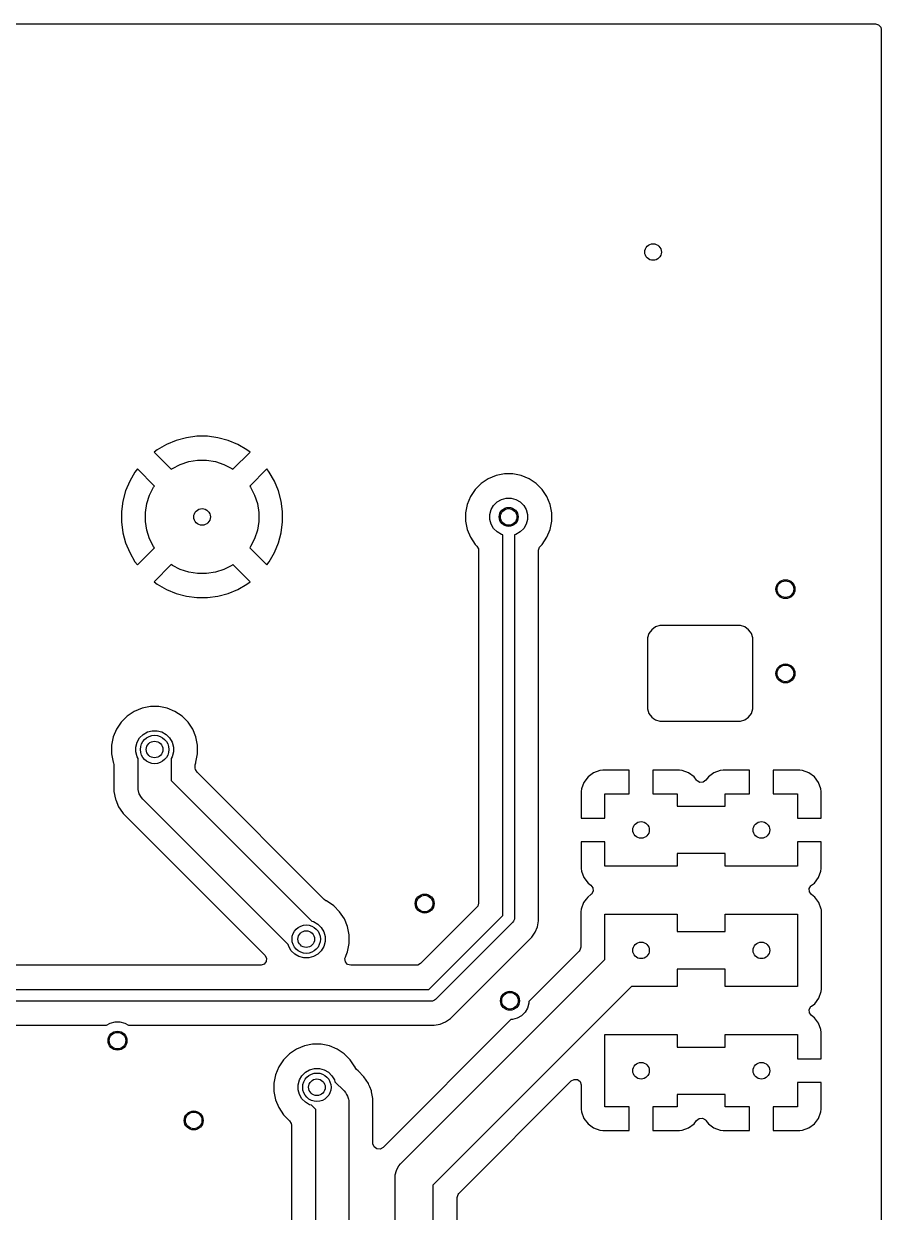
# Model space of a CAD drawing. Header units: inches. Extents: x -2.18 to 1.8, y 0.44 to 2.81.
# Drawn here: x 1.087 to 1.8, y 1.827 to 2.815 of the extents above; entities that cross this region are included whole.
import ezdxf

# ---------------------------------------------------------------- set-up
doc = ezdxf.new("R2010")
doc.units = ezdxf.units.IN
doc.header["$MEASUREMENT"] = 0
doc.layers.add('BLACK', color=250, linetype='CONTINUOUS')

msp = doc.modelspace()

# ---------------------------------------------------------------- linework, layer by layer
at = {"layer": 'BLACK', "linetype": 'CONTINUOUS'}
for p, q in [((0.99983, 2.81459), (1.39983, 2.81459)), ((1.39983, 2.81459), (1.7947, 2.81459)), ((1.7947, 2.81459), (1.79734, 2.81381)), ((1.79734, 2.81381), (1.79915, 2.81173)), ((1.79915, 2.81173), (1.79959, 2.8097)), ((1.79959, 2.8097), (1.79959, 0.4403)), ((1.21372, 2.46851), (1.20561, 2.46516)), ((1.22219, 2.47078), (1.21372, 2.46851)), ((1.23089, 2.47193), (1.22219, 2.47078)), ((1.22219, 2.47078), (1.22219, 2.47078)), ((1.23966, 2.47193), (1.23089, 2.47193)), ((1.24836, 2.47078), (1.23966, 2.47193)), ((1.25684, 2.46851), (1.24836, 2.47078)), ((1.24836, 2.47078), (1.24836, 2.47078)), ((1.26494, 2.46516), (1.25684, 2.46851)), ((1.19801, 2.46077), (1.19542, 2.45878)), ((1.19542, 2.45878), (1.20962, 2.44458)), ((1.20561, 2.46516), (1.19801, 2.46077)), ((1.20561, 2.46516), (1.20561, 2.46516)), ((1.26093, 2.44458), (1.27513, 2.45878)), ((1.27254, 2.46077), (1.26494, 2.46516)), ((1.26494, 2.46516), (1.26494, 2.46516)), ((1.27513, 2.45878), (1.27254, 2.46077)), ((1.27254, 2.46077), (1.27254, 2.46077)), ((1.27513, 2.45878), (1.27513, 2.45878)), ((1.21059, 2.44528), (1.2172, 2.44865)), ((1.2172, 2.44865), (1.22425, 2.45094)), ((1.22425, 2.45094), (1.23157, 2.4521)), ((1.23157, 2.4521), (1.23898, 2.4521)), ((1.23898, 2.4521), (1.2463, 2.45094)), ((1.2463, 2.45094), (1.25336, 2.44865)), ((1.25336, 2.44865), (1.25996, 2.44528)), ((1.17951, 2.44226), (1.17512, 2.43467)), ((1.1815, 2.44486), (1.17951, 2.44226)), ((1.1957, 2.43066), (1.1815, 2.44486)), ((1.20962, 2.44458), (1.21059, 2.44528)), ((1.25996, 2.44528), (1.26093, 2.44458)), ((1.28905, 2.44486), (1.27485, 2.43066)), ((1.29104, 2.44226), (1.28905, 2.44486)), ((1.28905, 2.44486), (1.28905, 2.44486)), ((1.29543, 2.43467), (1.29104, 2.44226)), ((1.47957, 2.43939), (1.47306, 2.4367)), ((1.48648, 2.44077), (1.47957, 2.43939)), ((1.47957, 2.43939), (1.47957, 2.43939)), ((1.49352, 2.44077), (1.48648, 2.44077)), ((1.48648, 2.44077), (1.48648, 2.44077)), ((1.50043, 2.43939), (1.49352, 2.44077)), ((1.49352, 2.44077), (1.49352, 2.44077)), ((1.50694, 2.4367), (1.50043, 2.43939)), ((1.50043, 2.43939), (1.50043, 2.43939)), ((1.17512, 2.43467), (1.17176, 2.42656)), ((1.17512, 2.43467), (1.17512, 2.43467)), ((1.19163, 2.42308), (1.19499, 2.42968)), ((1.19499, 2.42968), (1.1957, 2.43066)), ((1.27485, 2.43066), (1.27556, 2.42968)), ((1.27556, 2.42968), (1.27892, 2.42308)), ((1.29879, 2.42656), (1.29543, 2.43467)), ((1.29543, 2.43467), (1.29543, 2.43467)), ((1.4672, 2.43278), (1.46222, 2.4278)), ((1.47306, 2.4367), (1.4672, 2.43278)), ((1.4672, 2.43278), (1.4672, 2.43278)), ((1.47306, 2.4367), (1.47306, 2.4367)), ((1.5128, 2.43278), (1.50694, 2.4367)), ((1.50694, 2.4367), (1.50694, 2.4367)), ((1.51778, 2.4278), (1.5128, 2.43278)), ((1.5128, 2.43278), (1.5128, 2.43278)), ((1.17176, 2.42656), (1.16949, 2.41809)), ((1.18934, 2.41603), (1.19163, 2.42308)), ((1.27892, 2.42308), (1.28121, 2.41603)), ((1.30106, 2.41809), (1.29879, 2.42656)), ((1.4583, 2.42194), (1.45561, 2.41543)), ((1.46222, 2.4278), (1.4583, 2.42194)), ((1.4583, 2.42194), (1.4583, 2.42194)), ((1.46222, 2.4278), (1.46222, 2.4278)), ((1.48041, 2.41749), (1.48397, 2.41955)), ((1.48397, 2.41955), (1.48794, 2.42061)), ((1.48794, 2.42061), (1.49206, 2.42061)), ((1.49206, 2.42061), (1.49603, 2.41955)), ((1.49603, 2.41955), (1.49959, 2.41749)), ((1.5217, 2.42194), (1.51778, 2.4278)), ((1.51778, 2.4278), (1.51778, 2.4278)), ((1.52439, 2.41543), (1.5217, 2.42194)), ((1.5217, 2.42194), (1.5217, 2.42194)), ((1.5217, 2.42194), (1.5217, 2.42194)), ((1.16949, 2.41808), (1.16835, 2.40939)), ((1.16835, 2.40939), (1.16835, 2.40061)), ((1.16949, 2.41809), (1.16949, 2.41808)), ((1.18818, 2.40871), (1.18934, 2.41603)), ((1.18818, 2.40129), (1.18818, 2.40871)), ((1.28121, 2.41603), (1.28237, 2.40871)), ((1.28237, 2.40871), (1.28237, 2.40129)), ((1.30106, 2.41808), (1.30106, 2.41809)), ((1.3022, 2.40939), (1.30106, 2.41808)), ((1.3022, 2.40061), (1.3022, 2.40939)), ((1.45561, 2.41543), (1.45423, 2.40852)), ((1.45423, 2.40852), (1.45423, 2.40148)), ((1.45561, 2.41543), (1.45561, 2.41543)), ((1.47439, 2.40706), (1.47545, 2.41103)), ((1.47545, 2.41103), (1.47751, 2.41459)), ((1.47751, 2.41459), (1.48041, 2.41749)), ((1.49959, 2.41749), (1.50249, 2.41459)), ((1.50249, 2.41459), (1.50455, 2.41103)), ((1.50455, 2.41103), (1.50561, 2.40706)), ((1.52577, 2.40852), (1.52439, 2.41543)), ((1.52577, 2.40148), (1.52577, 2.40852)), ((1.16835, 2.40061), (1.16949, 2.39192)), ((1.18934, 2.39397), (1.18818, 2.40129)), ((1.28237, 2.40129), (1.28121, 2.39397)), ((1.30106, 2.39192), (1.3022, 2.40061)), ((1.45423, 2.40148), (1.45561, 2.39457)), ((1.47439, 2.40294), (1.47439, 2.40706)), ((1.47545, 2.39897), (1.47439, 2.40294)), ((1.47751, 2.39541), (1.47545, 2.39897)), ((1.50455, 2.39897), (1.50249, 2.39541)), ((1.50561, 2.40294), (1.50455, 2.39897)), ((1.50561, 2.40706), (1.50561, 2.40294)), ((1.52439, 2.39457), (1.52577, 2.40148)), ((1.16949, 2.39192), (1.16949, 2.39191)), ((1.16949, 2.39191), (1.17176, 2.38344)), ((1.19163, 2.38692), (1.18934, 2.39397)), ((1.28121, 2.39397), (1.27892, 2.38692)), ((1.29879, 2.38344), (1.30106, 2.39191)), ((1.30106, 2.39191), (1.30106, 2.39192)), ((1.45561, 2.39457), (1.45561, 2.39457)), ((1.45561, 2.39457), (1.4583, 2.38806)), ((1.48041, 2.39251), (1.47751, 2.39541)), ((1.48397, 2.39045), (1.48041, 2.39251)), ((1.48508, 2.39015), (1.48397, 2.39045)), ((1.48508, 2.07397), (1.48508, 2.39015)), ((1.49603, 2.39045), (1.49492, 2.39015)), ((1.49492, 2.39015), (1.49492, 2.07193)), ((1.49959, 2.39251), (1.49603, 2.39045)), ((1.50249, 2.39541), (1.49959, 2.39251)), ((1.5217, 2.38806), (1.52439, 2.39457)), ((1.17176, 2.38344), (1.17512, 2.37533)), ((1.1815, 2.36514), (1.1957, 2.37934)), ((1.19499, 2.38032), (1.19163, 2.38692)), ((1.1957, 2.37934), (1.19499, 2.38032)), ((1.27556, 2.38032), (1.27485, 2.37934)), ((1.27485, 2.37934), (1.28905, 2.36514)), ((1.27892, 2.38692), (1.27556, 2.38032)), ((1.29543, 2.37533), (1.29879, 2.38344)), ((1.4583, 2.38806), (1.4583, 2.38806)), ((1.4583, 2.38806), (1.46222, 2.3822)), ((1.46222, 2.3822), (1.46222, 2.3822)), ((1.46222, 2.3822), (1.46363, 2.38079)), ((1.46363, 2.38079), (1.46495, 2.37837)), ((1.51494, 2.37734), (1.51572, 2.37997)), ((1.51572, 2.37997), (1.51637, 2.38079)), ((1.51637, 2.38079), (1.51778, 2.3822)), ((1.51778, 2.3822), (1.5217, 2.38806)), ((1.51778, 2.3822), (1.51778, 2.3822)), ((1.17512, 2.37533), (1.17512, 2.37533)), ((1.17512, 2.37533), (1.17951, 2.36774)), ((1.29104, 2.36774), (1.29543, 2.37533)), ((1.29543, 2.37533), (1.29543, 2.37533)), ((1.46495, 2.37837), (1.46506, 2.37734)), ((1.46506, 2.37734), (1.46506, 2.08428)), ((1.51494, 2.3045), (1.51494, 2.37734)), ((1.17951, 2.36774), (1.17951, 2.36774)), ((1.17951, 2.36774), (1.1815, 2.36514)), ((1.1815, 2.36514), (1.1815, 2.36514)), ((1.20962, 2.36542), (1.19542, 2.35122)), ((1.21059, 2.36472), (1.20962, 2.36542)), ((1.2172, 2.36135), (1.21059, 2.36472)), ((1.22425, 2.35906), (1.2172, 2.36135)), ((1.25336, 2.36135), (1.2463, 2.35906)), ((1.25996, 2.36472), (1.25336, 2.36135)), ((1.26093, 2.36542), (1.25996, 2.36472)), ((1.27513, 2.35122), (1.26093, 2.36542)), ((1.28905, 2.36514), (1.29104, 2.36774)), ((1.28905, 2.36514), (1.28905, 2.36514)), ((1.19542, 2.35122), (1.19542, 2.35122)), ((1.19542, 2.35122), (1.19801, 2.34923)), ((1.23157, 2.3579), (1.22425, 2.35906)), ((1.23898, 2.3579), (1.23157, 2.3579)), ((1.2463, 2.35906), (1.23898, 2.3579)), ((1.27254, 2.34923), (1.27513, 2.35122)), ((1.27513, 2.35122), (1.27513, 2.35122)), ((1.19801, 2.34923), (1.20561, 2.34484)), ((1.20561, 2.34484), (1.20561, 2.34484)), ((1.20561, 2.34484), (1.21372, 2.34149)), ((1.21372, 2.34149), (1.22219, 2.33922)), ((1.24836, 2.33922), (1.25684, 2.34149)), ((1.25684, 2.34149), (1.26494, 2.34484)), ((1.26494, 2.34484), (1.27254, 2.34923)), ((1.26494, 2.34484), (1.26494, 2.34484)), ((1.22219, 2.33922), (1.22219, 2.33922)), ((1.22219, 2.33922), (1.23089, 2.33807)), ((1.23089, 2.33807), (1.23966, 2.33807)), ((1.23966, 2.33807), (1.24836, 2.33922)), ((1.24836, 2.33922), (1.24836, 2.33922)), ((1.60889, 2.31131), (1.60661, 2.30818)), ((1.61202, 2.31359), (1.60889, 2.31131)), ((1.6157, 2.31478), (1.61202, 2.31359)), ((1.61764, 2.31478), (1.6157, 2.31478)), ((1.6157, 2.31478), (1.6157, 2.31478)), ((1.61777, 2.31478), (1.61764, 2.31478)), ((1.6808, 2.31478), (1.61777, 2.31478)), ((1.68257, 2.31478), (1.6808, 2.31478)), ((1.68625, 2.31359), (1.68257, 2.31478)), ((1.68257, 2.31478), (1.68257, 2.31478)), ((1.68938, 2.31131), (1.68625, 2.31359)), ((1.69087, 2.30926), (1.68938, 2.31131)), ((1.51494, 2.07439), (1.51494, 2.3045)), ((1.60661, 2.30818), (1.60541, 2.3045)), ((1.60541, 2.3045), (1.60541, 2.2455)), ((1.69166, 2.30818), (1.69087, 2.30926)), ((1.69285, 2.3045), (1.69166, 2.30818)), ((1.69285, 2.30273), (1.69285, 2.3045)), ((1.69285, 2.24758), (1.69285, 2.30273)), ((1.17888, 2.24351), (1.17303, 2.23959)), ((1.18539, 2.2462), (1.17888, 2.24351)), ((1.17888, 2.24351), (1.17888, 2.24351)), ((1.1923, 2.24758), (1.18539, 2.2462)), ((1.18539, 2.2462), (1.18539, 2.2462)), ((1.19935, 2.24758), (1.1923, 2.24758)), ((1.1923, 2.24758), (1.1923, 2.24758)), ((1.20626, 2.2462), (1.19935, 2.24758)), ((1.19935, 2.24758), (1.19935, 2.24758)), ((1.21277, 2.24351), (1.20626, 2.2462)), ((1.20626, 2.2462), (1.20626, 2.2462)), ((1.21863, 2.23959), (1.21277, 2.24351)), ((1.21277, 2.24351), (1.21277, 2.24351)), ((1.60541, 2.2455), (1.60661, 2.24182)), ((1.60661, 2.24182), (1.60889, 2.23869)), ((1.68938, 2.23869), (1.69166, 2.24182)), ((1.69166, 2.24182), (1.69285, 2.2455)), ((1.69285, 2.24744), (1.69285, 2.24758)), ((1.69285, 2.2455), (1.69285, 2.24744)), ((1.16804, 2.23461), (1.16413, 2.22875)), ((1.17303, 2.23959), (1.16804, 2.23461)), ((1.16804, 2.23461), (1.16804, 2.23461)), ((1.17303, 2.23959), (1.17303, 2.23959)), ((1.22361, 2.23461), (1.21863, 2.23959)), ((1.21863, 2.23959), (1.21863, 2.23959)), ((1.22752, 2.22875), (1.22361, 2.23461)), ((1.22361, 2.23461), (1.22361, 2.23461)), ((1.60889, 2.23869), (1.61031, 2.23765)), ((1.61031, 2.23765), (1.61202, 2.23641)), ((1.61202, 2.23641), (1.6157, 2.23522)), ((1.6157, 2.23522), (1.6157, 2.23522)), ((1.6157, 2.23522), (1.68257, 2.23522)), ((1.68257, 2.23522), (1.68625, 2.23641)), ((1.68257, 2.23522), (1.68257, 2.23522)), ((1.68625, 2.23641), (1.68938, 2.23869)), ((1.16143, 2.22224), (1.16006, 2.21533)), ((1.16413, 2.22875), (1.16143, 2.22224)), ((1.16143, 2.22224), (1.16143, 2.22224)), ((1.16413, 2.22875), (1.16413, 2.22875)), ((1.18128, 2.21784), (1.18333, 2.2214)), ((1.18333, 2.2214), (1.18624, 2.2243)), ((1.18624, 2.2243), (1.1898, 2.22636)), ((1.1898, 2.22636), (1.19377, 2.22742)), ((1.19377, 2.22742), (1.19788, 2.22742)), ((1.19788, 2.22742), (1.20185, 2.22636)), ((1.20185, 2.22636), (1.20541, 2.2243)), ((1.20541, 2.2243), (1.20832, 2.2214)), ((1.20832, 2.2214), (1.21038, 2.21784)), ((1.23022, 2.22224), (1.22752, 2.22875)), ((1.22752, 2.22875), (1.22752, 2.22875)), ((1.22752, 2.22875), (1.22752, 2.22875)), ((1.23159, 2.21533), (1.23022, 2.22224)), ((1.16006, 2.21533), (1.16006, 2.20829)), ((1.18021, 2.21387), (1.18128, 2.21784)), ((1.18021, 2.20976), (1.18021, 2.21387)), ((1.21038, 2.21784), (1.21144, 2.21387)), ((1.21144, 2.21387), (1.21144, 2.20976)), ((1.23159, 2.20829), (1.23159, 2.21533)), ((1.16006, 2.20829), (1.16143, 2.20138)), ((1.16143, 2.20138), (1.16143, 2.20138)), ((1.16143, 2.20138), (1.16166, 2.20084)), ((1.18128, 2.20578), (1.18021, 2.20976)), ((1.18205, 2.20445), (1.18128, 2.20578)), ((1.18205, 2.18031), (1.18205, 2.20445)), ((1.21038, 2.20578), (1.20961, 2.20445)), ((1.20961, 2.20445), (1.20961, 2.18602)), ((1.21144, 2.20976), (1.21038, 2.20578)), ((1.23, 2.20084), (1.23022, 2.20138)), ((1.23022, 2.20138), (1.23159, 2.20829)), ((1.23022, 2.20138), (1.23022, 2.20138)), ((1.16166, 2.20084), (1.16203, 2.19897)), ((1.16203, 2.19897), (1.16203, 2.17699)), ((1.22963, 2.19897), (1.23, 2.20084)), ((1.22963, 2.19634), (1.22963, 2.19897)), ((1.22974, 2.1953), (1.22963, 2.19634)), ((1.23106, 2.19289), (1.22974, 2.1953)), ((1.33663, 2.08731), (1.23106, 2.19289)), ((1.56047, 2.19245), (1.55594, 2.18906)), ((1.56577, 2.19443), (1.56047, 2.19245)), ((1.56047, 2.19245), (1.56047, 2.19245)), ((1.56812, 2.19469), (1.56577, 2.19443)), ((1.56577, 2.19443), (1.56577, 2.19443)), ((1.59016, 2.19469), (1.56812, 2.19469)), ((1.59016, 2.175), (1.59016, 2.19469)), ((1.63188, 2.19469), (1.60984, 2.19469)), ((1.60984, 2.19469), (1.60984, 2.175)), ((1.63423, 2.19443), (1.63188, 2.19469)), ((1.63953, 2.19245), (1.63423, 2.19443)), ((1.63423, 2.19443), (1.63423, 2.19443)), ((1.64406, 2.18906), (1.63953, 2.19245)), ((1.63953, 2.19245), (1.63953, 2.19245)), ((1.66047, 2.19245), (1.65594, 2.18906)), ((1.66577, 2.19443), (1.66047, 2.19245)), ((1.66047, 2.19245), (1.66047, 2.19245)), ((1.66812, 2.19469), (1.66577, 2.19443)), ((1.66577, 2.19443), (1.66577, 2.19443)), ((1.69016, 2.19469), (1.66812, 2.19469)), ((1.69016, 2.175), (1.69016, 2.19469)), ((1.73188, 2.19469), (1.70984, 2.19469)), ((1.70984, 2.19469), (1.70984, 2.175)), ((1.73423, 2.19443), (1.73188, 2.19469)), ((1.73953, 2.19245), (1.73423, 2.19443)), ((1.73423, 2.19443), (1.73423, 2.19443)), ((1.74406, 2.18906), (1.73953, 2.19245)), ((1.73953, 2.19245), (1.73953, 2.19245)), ((1.20961, 2.18602), (1.32635, 2.06928)), ((1.55255, 2.18453), (1.55057, 2.17923)), ((1.55594, 2.18906), (1.55255, 2.18453)), ((1.55255, 2.18453), (1.55255, 2.18453)), ((1.55594, 2.18906), (1.55594, 2.18906)), ((1.64609, 2.18635), (1.64406, 2.18906)), ((1.64655, 2.18583), (1.64609, 2.18635)), ((1.64896, 2.18451), (1.64655, 2.18583)), ((1.65171, 2.1847), (1.64896, 2.18451)), ((1.65391, 2.18635), (1.65171, 2.1847)), ((1.65594, 2.18906), (1.65391, 2.18635)), ((1.74745, 2.18453), (1.74406, 2.18906)), ((1.74406, 2.18906), (1.74406, 2.18906)), ((1.74943, 2.17923), (1.74745, 2.18453)), ((1.74745, 2.18453), (1.74745, 2.18453)), ((1.16203, 2.17699), (1.16333, 2.17046)), ((1.18217, 2.17852), (1.18205, 2.18031)), ((1.1831, 2.17504), (1.18217, 2.17852)), ((1.18489, 2.17193), (1.1831, 2.17504)), ((1.18608, 2.17057), (1.18489, 2.17193)), ((1.55057, 2.17923), (1.55031, 2.17688)), ((1.55031, 2.17688), (1.55031, 2.15484)), ((1.55057, 2.17923), (1.55057, 2.17923)), ((1.57, 2.15484), (1.57, 2.175)), ((1.57, 2.175), (1.59016, 2.175)), ((1.60984, 2.175), (1.63, 2.175)), ((1.63, 2.175), (1.63, 2.16469)), ((1.67, 2.16469), (1.67, 2.175)), ((1.67, 2.175), (1.69016, 2.175)), ((1.70984, 2.175), (1.73, 2.175)), ((1.73, 2.175), (1.73, 2.15484)), ((1.74968, 2.17688), (1.74943, 2.17923)), ((1.74943, 2.17923), (1.74943, 2.17923)), ((1.74968, 2.17688), (1.74968, 2.17688)), ((1.74968, 2.15484), (1.74968, 2.17688)), ((1.16333, 2.17046), (1.16333, 2.17046)), ((1.16333, 2.17046), (1.16349, 2.17006)), ((1.16349, 2.17006), (1.16587, 2.16431)), ((1.16587, 2.16431), (1.16587, 2.1643)), ((1.16587, 2.1643), (1.16912, 2.15944)), ((1.30686, 2.04979), (1.18608, 2.17057)), ((1.63, 2.16469), (1.67, 2.16469)), ((1.16912, 2.15944), (1.16912, 2.15944)), ((1.16912, 2.15944), (1.16957, 2.15877)), ((1.16957, 2.15877), (1.16957, 2.15877)), ((1.16957, 2.15877), (1.22923, 2.09912)), ((1.55031, 2.15484), (1.57, 2.15484)), ((1.73, 2.15484), (1.74968, 2.15484)), ((1.57, 2.13516), (1.55031, 2.13516)), ((1.55031, 2.13516), (1.55031, 2.11312)), ((1.57, 2.115), (1.57, 2.13516)), ((1.74968, 2.13516), (1.73, 2.13516)), ((1.73, 2.13516), (1.73, 2.115)), ((1.74968, 2.11312), (1.74968, 2.13516)), ((1.67, 2.12531), (1.63, 2.12531)), ((1.63, 2.12531), (1.63, 2.115)), ((1.67, 2.115), (1.67, 2.12531)), ((1.55031, 2.11312), (1.55057, 2.11077)), ((1.63, 2.115), (1.57, 2.115)), ((1.73, 2.115), (1.67, 2.115)), ((1.74943, 2.11077), (1.74968, 2.11312)), ((1.74968, 2.11312), (1.74968, 2.11312)), ((1.55057, 2.11077), (1.55057, 2.11077)), ((1.55057, 2.11077), (1.55255, 2.10547)), ((1.55255, 2.10547), (1.55255, 2.10547)), ((1.55255, 2.10547), (1.55594, 2.10094)), ((1.74406, 2.10094), (1.74745, 2.10547)), ((1.74745, 2.10547), (1.74943, 2.11077)), ((1.74745, 2.10547), (1.74745, 2.10547)), ((1.74943, 2.11077), (1.74943, 2.11077)), ((1.22923, 2.09912), (1.2874, 2.04094)), ((1.55594, 2.10094), (1.55837, 2.09912)), ((1.55837, 2.09912), (1.56002, 2.09692)), ((1.56021, 2.09417), (1.5589, 2.09176)), ((1.56002, 2.09692), (1.56021, 2.09417)), ((1.73979, 2.09625), (1.7411, 2.09866)), ((1.73998, 2.0935), (1.73979, 2.09625)), ((1.74163, 2.0913), (1.73998, 2.0935)), ((1.7411, 2.09866), (1.74163, 2.09912)), ((1.74163, 2.09912), (1.74406, 2.10094)), ((1.74406, 2.10094), (1.74406, 2.10094)), ((1.33822, 2.08625), (1.33663, 2.08731)), ((1.33875, 2.08603), (1.33822, 2.08625)), ((1.34461, 2.08211), (1.33875, 2.08603)), ((1.33875, 2.08603), (1.33875, 2.08603)), ((1.46506, 2.08428), (1.46428, 2.08164)), ((1.55225, 2.08469), (1.55024, 2.0793)), ((1.55431, 2.08745), (1.55225, 2.08469)), ((1.5557, 2.0893), (1.55431, 2.08745)), ((1.55837, 2.0913), (1.5557, 2.0893)), ((1.5557, 2.0893), (1.5557, 2.0893)), ((1.5557, 2.0893), (1.5557, 2.0893)), ((1.5589, 2.09176), (1.55837, 2.0913)), ((1.7443, 2.0893), (1.74163, 2.0913)), ((1.74775, 2.08469), (1.7443, 2.0893)), ((1.74976, 2.0793), (1.74775, 2.08469)), ((1.34959, 2.07713), (1.34461, 2.08211)), ((1.34461, 2.08211), (1.34461, 2.08211)), ((1.35351, 2.07127), (1.34959, 2.07713)), ((1.34959, 2.07713), (1.34959, 2.07713)), ((1.46363, 2.08083), (1.41684, 2.03404)), ((1.4237, 2.01259), (1.48508, 2.07397)), ((1.46428, 2.08164), (1.46363, 2.08083)), ((1.51494, 2.06947), (1.51494, 2.07439)), ((1.55024, 2.0793), (1.54998, 2.07692)), ((1.54998, 2.07692), (1.54998, 2.0477)), ((1.55024, 2.0793), (1.55024, 2.0793)), ((1.57, 2.03739), (1.57, 2.075)), ((1.57, 2.075), (1.63, 2.075)), ((1.63, 2.075), (1.63, 2.06075)), ((1.67, 2.06075), (1.67, 2.075)), ((1.67, 2.075), (1.73, 2.075)), ((1.73, 2.075), (1.73, 2.015)), ((1.74982, 2.07877), (1.74976, 2.0793)), ((1.75002, 2.07692), (1.74982, 2.07877)), ((1.75002, 2.07691), (1.75002, 2.07692)), ((1.75002, 2.01309), (1.75002, 2.07691)), ((1.32635, 2.06928), (1.32784, 2.06888)), ((1.32784, 2.06888), (1.3314, 2.06682)), ((1.3314, 2.06682), (1.3343, 2.06392)), ((1.3343, 2.06392), (1.33636, 2.06036)), ((1.3562, 2.06476), (1.35351, 2.07127)), ((1.35351, 2.07127), (1.35351, 2.07127)), ((1.35351, 2.07127), (1.35351, 2.07127)), ((1.35758, 2.05785), (1.3562, 2.06476)), ((1.49348, 2.06845), (1.42922, 2.00419)), ((1.49409, 2.0692), (1.49348, 2.06845)), ((1.49483, 2.07097), (1.49409, 2.0692)), ((1.49409, 2.0692), (1.49409, 2.0692)), ((1.49492, 2.07193), (1.49483, 2.07097)), ((1.5121, 2.06012), (1.51398, 2.06465)), ((1.51398, 2.06465), (1.51494, 2.06947)), ((1.33636, 2.06036), (1.33742, 2.05639)), ((1.33742, 2.05639), (1.33742, 2.05228)), ((1.35758, 2.05081), (1.35758, 2.05785)), ((1.44164, 1.9883), (1.50937, 2.05603)), ((1.50937, 2.05603), (1.5121, 2.06012)), ((1.63, 2.06075), (1.67, 2.06075)), ((1.30726, 2.0483), (1.30686, 2.04979)), ((1.30932, 2.04474), (1.30726, 2.0483)), ((1.31222, 2.04184), (1.30932, 2.04474)), ((1.3343, 2.04474), (1.3314, 2.04184)), ((1.33636, 2.0483), (1.3343, 2.04474)), ((1.33742, 2.05228), (1.33636, 2.0483)), ((1.35498, 2.04094), (1.3562, 2.0439)), ((1.3562, 2.0439), (1.35758, 2.05081)), ((1.54855, 2.04425), (1.50672, 2.00242)), ((1.54921, 2.04506), (1.54855, 2.04425)), ((1.54998, 2.0477), (1.54921, 2.04506)), ((1.28687, 2.03358), (1.28429, 2.03262)), ((1.28852, 2.03579), (1.28687, 2.03358)), ((1.2874, 2.04094), (1.28872, 2.03853)), ((1.28872, 2.03853), (1.28852, 2.03579)), ((1.31578, 2.03978), (1.31222, 2.04184)), ((1.31976, 2.03872), (1.31578, 2.03978)), ((1.32387, 2.03872), (1.31976, 2.03872)), ((1.32784, 2.03978), (1.32387, 2.03872)), ((1.3314, 2.04184), (1.32784, 2.03978)), ((1.354, 2.03819), (1.35432, 2.03936)), ((1.35439, 2.03546), (1.354, 2.03819)), ((1.35432, 2.03936), (1.35498, 2.04094)), ((1.3562, 2.03339), (1.35439, 2.03546)), ((1.40024, 1.86763), (1.57, 2.03739)), ((1.41684, 2.03404), (1.41442, 2.03272)), ((1.28395, 2.03261), (0.58021, 2.03261)), ((1.28429, 2.03262), (1.28395, 2.03261)), ((1.35884, 2.03261), (1.3562, 2.03339)), ((1.41339, 2.03261), (1.35884, 2.03261)), ((1.41442, 2.03272), (1.41339, 2.03261)), ((1.67, 2.02925), (1.63, 2.02925)), ((1.63, 2.02925), (1.63, 2.015)), ((1.67, 2.015), (1.67, 2.02925)), ((1.59215, 2.015), (1.42713, 1.84997)), ((1.63, 2.015), (1.59215, 2.015)), ((1.73, 2.015), (1.67, 2.015)), ((0.58267, 2.01259), (1.4237, 2.01259)), ((1.42922, 2.00419), (1.42847, 2.00358)), ((1.7443, 2.0007), (1.74775, 2.00531)), ((1.74775, 2.00531), (1.74976, 2.0107)), ((1.74976, 2.0107), (1.74999, 2.01278)), ((1.74999, 2.01278), (1.75002, 2.01308)), ((1.75002, 2.01308), (1.75002, 2.01309)), ((1.42574, 2.00275), (0.58471, 2.00275)), ((1.4267, 2.00284), (1.42574, 2.00275)), ((1.42722, 2.00306), (1.4267, 2.00284)), ((1.4267, 2.00284), (1.4267, 2.00284)), ((1.42847, 2.00358), (1.42722, 2.00306)), ((1.42847, 2.00358), (1.42847, 2.00358)), ((1.50565, 1.99712), (1.5036, 1.99356)), ((1.50672, 2.00109), (1.50565, 1.99712)), ((1.50672, 2.00242), (1.50672, 2.00109)), ((1.73979, 1.99583), (1.7411, 1.99824)), ((1.73998, 1.99308), (1.73979, 1.99583)), ((1.7411, 1.99824), (1.74163, 1.9987)), ((1.74163, 1.9987), (1.7443, 2.0007)), ((1.15582, 1.98273), (1.15897, 1.98455)), ((1.15897, 1.98455), (1.16294, 1.98561)), ((1.16294, 1.98561), (1.16706, 1.98561)), ((1.16706, 1.98561), (1.17103, 1.98455)), ((1.17103, 1.98455), (1.17418, 1.98273)), ((1.49183, 1.98754), (1.3856, 1.8813)), ((1.43302, 1.98369), (1.43755, 1.98557)), ((1.43755, 1.98557), (1.44164, 1.9883)), ((1.49316, 1.98754), (1.49183, 1.98754)), ((1.49713, 1.9886), (1.49316, 1.98754)), ((1.50069, 1.99066), (1.49713, 1.9886)), ((1.5036, 1.99356), (1.50069, 1.99066)), ((1.74163, 1.99088), (1.73998, 1.99308)), ((1.74406, 1.98906), (1.74163, 1.99088)), ((1.74745, 1.98453), (1.74406, 1.98906)), ((1.74943, 1.97923), (1.74745, 1.98453)), ((1.74745, 1.98453), (1.74745, 1.98453)), ((1.03354, 1.98273), (1.15582, 1.98273)), ((1.17418, 1.98273), (1.4282, 1.98273)), ((1.4282, 1.98273), (1.43302, 1.98369)), ((1.4282, 1.98273), (1.4282, 1.98273)), ((1.57, 1.915), (1.57, 1.975)), ((1.57, 1.975), (1.63, 1.975)), ((1.63, 1.975), (1.63, 1.96469)), ((1.67, 1.96469), (1.67, 1.975)), ((1.67, 1.975), (1.73, 1.975)), ((1.73, 1.975), (1.73, 1.95484)), ((1.74968, 1.97688), (1.74943, 1.97923)), ((1.74943, 1.97923), (1.74943, 1.97923)), ((1.74968, 1.97688), (1.74968, 1.97688)), ((1.74968, 1.95484), (1.74968, 1.97688)), ((1.32024, 1.96569), (1.31373, 1.963)), ((1.32715, 1.96707), (1.32024, 1.96569)), ((1.32024, 1.96569), (1.32024, 1.96569)), ((1.33419, 1.96707), (1.32715, 1.96707)), ((1.32715, 1.96707), (1.32715, 1.96707)), ((1.3411, 1.96569), (1.33419, 1.96707)), ((1.33419, 1.96707), (1.33419, 1.96707)), ((1.34761, 1.963), (1.3411, 1.96569)), ((1.3411, 1.96569), (1.3411, 1.96569)), ((1.63, 1.96469), (1.67, 1.96469)), ((1.30787, 1.95908), (1.30289, 1.9541)), ((1.31373, 1.963), (1.30787, 1.95908)), ((1.30787, 1.95908), (1.30787, 1.95908)), ((1.31373, 1.963), (1.31373, 1.963)), ((1.35347, 1.95908), (1.34761, 1.963)), ((1.34761, 1.963), (1.34761, 1.963)), ((1.35845, 1.9541), (1.35347, 1.95908)), ((1.35347, 1.95908), (1.35347, 1.95908)), ((1.73, 1.95484), (1.74968, 1.95484)), ((1.29897, 1.94824), (1.29628, 1.94173)), ((1.30289, 1.9541), (1.29897, 1.94824)), ((1.29897, 1.94824), (1.29897, 1.94824)), ((1.30289, 1.9541), (1.30289, 1.9541)), ((1.32108, 1.94379), (1.32464, 1.94585)), ((1.32464, 1.94585), (1.32861, 1.94691)), ((1.32861, 1.94691), (1.33272, 1.94691)), ((1.33272, 1.94691), (1.3367, 1.94585)), ((1.3367, 1.94585), (1.34026, 1.94379)), ((1.36229, 1.94835), (1.35845, 1.9541)), ((1.35845, 1.9541), (1.35845, 1.9541)), ((1.36237, 1.94824), (1.36229, 1.94835)), ((1.36255, 1.9478), (1.36237, 1.94824)), ((1.36259, 1.9477), (1.36255, 1.9478)), ((1.36365, 1.94612), (1.36259, 1.9477)), ((1.36484, 1.94493), (1.36365, 1.94612)), ((1.36972, 1.94005), (1.36484, 1.94493)), ((1.36484, 1.94493), (1.36484, 1.94493)), ((1.29628, 1.94173), (1.2949, 1.93482)), ((1.2949, 1.93482), (1.2949, 1.92778)), ((1.29628, 1.94173), (1.29628, 1.94173)), ((1.31506, 1.93335), (1.31612, 1.93733)), ((1.31612, 1.93733), (1.31818, 1.94089)), ((1.31818, 1.94089), (1.32108, 1.94379)), ((1.34026, 1.94379), (1.34316, 1.94089)), ((1.34316, 1.94089), (1.34522, 1.93733)), ((1.34522, 1.93733), (1.34562, 1.93584)), ((1.34562, 1.93584), (1.35321, 1.92825)), ((1.37342, 1.93451), (1.36972, 1.94005)), ((1.36972, 1.94005), (1.36972, 1.94005)), ((1.44858, 1.84311), (1.54198, 1.93652)), ((1.54198, 1.93652), (1.5444, 1.93783)), ((1.5444, 1.93783), (1.54714, 1.93764)), ((1.54714, 1.93764), (1.54934, 1.93599)), ((1.54934, 1.93599), (1.5503, 1.93341)), ((1.74968, 1.93516), (1.73, 1.93516)), ((1.73, 1.93516), (1.73, 1.915)), ((1.74968, 1.91312), (1.74968, 1.93516)), ((1.2949, 1.92778), (1.29628, 1.92087)), ((1.31506, 1.92924), (1.31506, 1.93335)), ((1.31612, 1.92527), (1.31506, 1.92924)), ((1.31818, 1.92171), (1.31612, 1.92527)), ((1.35321, 1.92825), (1.3544, 1.92689)), ((1.3544, 1.92689), (1.3544, 1.92689)), ((1.3544, 1.92689), (1.35525, 1.92541)), ((1.35525, 1.92541), (1.3562, 1.92378)), ((1.37392, 1.9333), (1.37342, 1.93451)), ((1.37342, 1.93451), (1.37342, 1.93451)), ((1.37342, 1.93451), (1.37342, 1.93451)), ((1.37456, 1.93175), (1.37392, 1.9333)), ((1.37596, 1.92836), (1.37456, 1.93175)), ((1.37614, 1.92748), (1.37596, 1.92836)), ((1.37667, 1.92483), (1.37614, 1.92748)), ((1.37726, 1.92183), (1.37667, 1.92483)), ((1.37667, 1.92483), (1.37667, 1.92483)), ((1.5503, 1.93341), (1.55031, 1.93306)), ((1.55031, 1.93306), (1.55031, 1.91312)), ((1.63, 1.92531), (1.63, 1.915)), ((1.67, 1.92531), (1.63, 1.92531)), ((1.67, 1.915), (1.67, 1.92531)), ((1.29628, 1.92087), (1.29628, 1.92087)), ((1.29628, 1.92087), (1.29897, 1.91436)), ((1.32108, 1.91881), (1.31818, 1.92171)), ((1.32464, 1.91675), (1.32108, 1.91881)), ((1.32613, 1.91635), (1.32464, 1.91675)), ((1.32969, 1.9128), (1.32613, 1.91635)), ((1.3562, 1.92378), (1.35681, 1.92148)), ((1.35681, 1.92148), (1.35713, 1.9203)), ((1.35713, 1.9203), (1.35724, 1.9185)), ((1.35724, 1.9185), (1.35724, 1.08846)), ((1.37726, 1.88475), (1.37726, 1.92183)), ((1.59016, 1.915), (1.57, 1.915)), ((1.59016, 1.89531), (1.59016, 1.915)), ((1.63, 1.915), (1.60984, 1.915)), ((1.60984, 1.915), (1.60984, 1.89531)), ((1.69016, 1.915), (1.67, 1.915)), ((1.69016, 1.89531), (1.69016, 1.915)), ((1.73, 1.915), (1.70984, 1.915)), ((1.70984, 1.915), (1.70984, 1.89531)), ((1.29897, 1.91436), (1.29897, 1.91436)), ((1.29897, 1.91436), (1.30289, 1.9085)), ((1.30289, 1.9085), (1.30289, 1.9085)), ((1.30289, 1.9085), (1.30787, 1.90352)), ((1.32969, 1.09417), (1.32969, 1.9128)), ((1.55031, 1.91312), (1.55057, 1.91077)), ((1.55057, 1.91077), (1.55057, 1.91077)), ((1.55057, 1.91077), (1.55255, 1.90547)), ((1.55255, 1.90547), (1.55255, 1.90547)), ((1.55255, 1.90547), (1.55594, 1.90094)), ((1.64609, 1.90365), (1.64829, 1.9053)), ((1.64829, 1.9053), (1.65104, 1.90549)), ((1.65104, 1.90549), (1.65345, 1.90417)), ((1.74406, 1.90094), (1.74745, 1.90547)), ((1.74745, 1.90547), (1.74943, 1.91077)), ((1.74745, 1.90547), (1.74745, 1.90547)), ((1.74943, 1.91077), (1.74968, 1.91312)), ((1.74943, 1.91077), (1.74943, 1.91077)), ((1.74968, 1.91312), (1.74968, 1.91312)), ((1.30787, 1.90352), (1.30787, 1.90352)), ((1.30787, 1.90352), (1.30787, 1.90352)), ((1.30787, 1.90352), (1.30787, 1.90352)), ((1.30787, 1.90352), (1.30788, 1.90351)), ((1.30788, 1.90351), (1.30788, 1.9035)), ((1.30788, 1.9035), (1.30804, 1.90335)), ((1.30804, 1.90335), (1.30801, 1.90332)), ((1.30801, 1.90332), (1.30943, 1.90123)), ((1.30943, 1.90123), (1.30967, 1.89973)), ((1.30967, 1.89973), (1.30967, 1.10449)), ((1.55594, 1.90094), (1.55594, 1.90094)), ((1.55594, 1.90094), (1.56047, 1.89755)), ((1.56047, 1.89755), (1.56047, 1.89755)), ((1.56047, 1.89755), (1.56577, 1.89557)), ((1.56577, 1.89557), (1.56577, 1.89557)), ((1.56577, 1.89557), (1.56812, 1.89531)), ((1.56812, 1.89531), (1.56812, 1.89531)), ((1.56812, 1.89531), (1.59016, 1.89531)), ((1.60984, 1.89531), (1.63188, 1.89531)), ((1.63188, 1.89531), (1.63423, 1.89557)), ((1.63188, 1.89531), (1.63188, 1.89531)), ((1.63423, 1.89557), (1.63953, 1.89755)), ((1.63423, 1.89557), (1.63423, 1.89557)), ((1.63953, 1.89755), (1.64406, 1.90094)), ((1.63953, 1.89755), (1.63953, 1.89755)), ((1.64406, 1.90094), (1.64609, 1.90365)), ((1.65345, 1.90417), (1.65391, 1.90365)), ((1.65391, 1.90365), (1.65594, 1.90094)), ((1.65594, 1.90094), (1.66047, 1.89755)), ((1.66047, 1.89755), (1.66047, 1.89755)), ((1.66047, 1.89755), (1.66577, 1.89557)), ((1.66577, 1.89557), (1.66577, 1.89557)), ((1.66577, 1.89557), (1.66812, 1.89531)), ((1.66812, 1.89531), (1.66812, 1.89531)), ((1.66812, 1.89531), (1.69016, 1.89531)), ((1.70984, 1.89531), (1.73188, 1.89531)), ((1.73188, 1.89531), (1.73423, 1.89557)), ((1.73188, 1.89531), (1.73188, 1.89531)), ((1.73423, 1.89557), (1.73953, 1.89755)), ((1.73423, 1.89557), (1.73423, 1.89557)), ((1.73953, 1.89755), (1.74406, 1.90094)), ((1.73953, 1.89755), (1.73953, 1.89755)), ((1.74406, 1.90094), (1.74406, 1.90094)), ((1.37728, 1.8844), (1.37726, 1.88475)), ((1.37824, 1.88183), (1.37728, 1.8844)), ((1.38044, 1.88018), (1.37824, 1.88183)), ((1.38318, 1.87998), (1.38044, 1.88018)), ((1.3856, 1.8813), (1.38318, 1.87998)), ((1.39683, 1.86252), (1.39888, 1.86608)), ((1.39888, 1.86608), (1.40024, 1.86763)), ((1.39563, 1.8565), (1.39576, 1.85855)), ((1.39563, 0.60582), (1.39563, 1.8565)), ((1.39576, 1.85855), (1.39675, 1.86222)), ((1.39675, 1.86222), (1.39683, 1.86252)), ((1.42713, 1.84997), (1.42713, 0.60157)), ((1.44715, 1.83966), (1.44792, 1.8423)), ((1.44715, 1.69786), (1.44715, 1.83966)), ((1.44792, 1.8423), (1.44858, 1.84311))]:
    msp.add_line(p, q, dxfattribs=at)
at = {"layer": 'BLACK'}
for centre, radius in [((1.61, 2.625), 0.00689), ((1.23528, 2.405), 0.00689), ((1.49, 2.405), 0.00787), ((1.72, 2.345), 0.00787), ((1.72, 2.275), 0.00787), ((1.19583, 2.21181), 0.01181), ((1.6, 2.145), 0.00689), ((1.7, 2.145), 0.00689), ((1.42024, 2.08386), 0.00787), ((1.32181, 2.05433), 0.01181), ((1.6, 2.045), 0.00689), ((1.7, 2.045), 0.00689), ((1.4911, 2.00315), 0.00787), ((1.165, 1.97), 0.00787), ((1.6, 1.945), 0.00689), ((1.7, 1.945), 0.00689), ((1.33067, 1.9313), 0.01181), ((1.22831, 1.90374), 0.00787)]:
    msp.add_circle(centre, radius, dxfattribs=at)
at = {"layer": 'WHITE'}
for centre in [(1.61, 2.625), (1.23528, 2.405), (1.49, 2.405), (1.72, 2.345), (1.72, 2.275), (1.19583, 2.21181), (1.6, 2.145), (1.7, 2.145), (1.42024, 2.08386), (1.32181, 2.05433), (1.6, 2.045), (1.7, 2.045), (1.4911, 2.00315), (1.165, 1.97), (1.6, 1.945), (1.7, 1.945), (1.33067, 1.9313), (1.22831, 1.90374)]:
    msp.add_circle(centre, 0.00689, dxfattribs=at)

doc.saveas('drawing.dxf')
